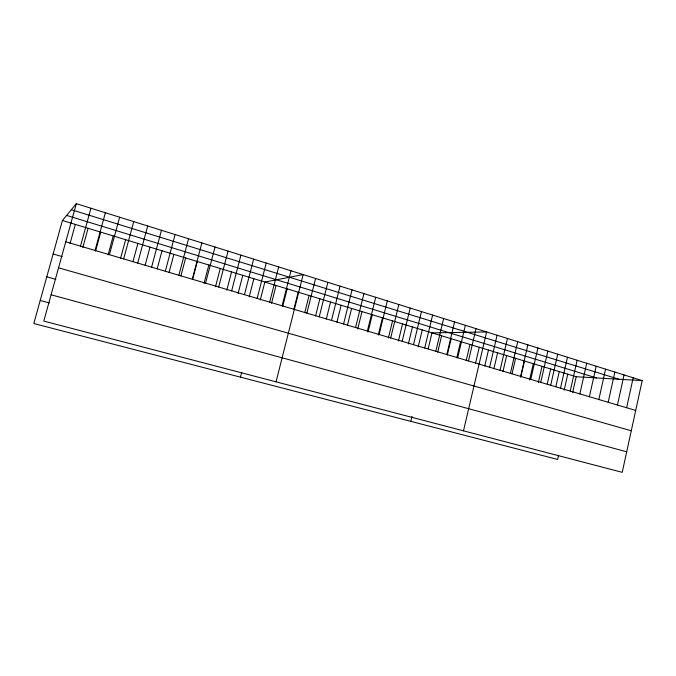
<?xml version="1.0" encoding="UTF-8"?>
<svg xmlns="http://www.w3.org/2000/svg" width="676" height="676" viewBox="0 0 676 676"><rect width="100%" height="100%" fill="white"/><g stroke="black" fill="none" stroke-linecap="round" stroke-linejoin="round"><path stroke-width="1.01" d="M642.2 380.605L622.224 472.338L43.796 321.092L76.32 203.662L642.2 380.605L576.189 376.735L62.437 220.486L33.8 323.534L557.641 459.452L558.562 455.345M617.442 405.034L624.058 374.935M626.618 407.746L633.175 377.783M598.835 399.524L605.561 369.147M608.18 402.288L614.856 372.053M589.387 396.727L596.181 366.215M564.156 390.187L567.755 374.174M570.223 391.058L577.135 360.257M572.614 392.688L576.189 376.735M579.856 393.905L586.709 363.249M547.239 384.112L550.678 368.978M550.678 385.278L557.717 354.19M555.849 386.655L559.255 371.589M560.497 388.185L567.477 357.241M530.745 379.371L537.91 347.996M538.333 382.557L542.025 366.341M540.758 382.337L547.864 351.106M520.621 376.38L527.863 344.853M520.74 377.36L524.491 361.009M529.57 379.971L533.296 363.688M500.071 370.296L507.448 338.465M502.969 371.479L506.645 355.584M510.397 373.355L517.706 341.676M512.062 373.701L515.602 358.314M463.491 430.832L486.61 331.958L431.981 332.879L428.187 348.757M484.743 366.088L488.478 350.058M489.635 367.212L497.08 335.228M493.894 368.792L497.604 352.838M466.187 360.604L469.989 344.439M468.451 360.942L476.039 328.646M475.507 363.358L479.276 347.261M446.819 354.537L454.551 321.928M447.292 355.01L451.154 338.71M456.782 357.824L460.618 341.583M457.686 357.756L465.35 325.308M410.822 421.359L412.005 416.408M435.826 351.283L443.642 318.514M437.718 352.179L441.614 335.811M413.501 344.684L421.469 311.585M418.19 346.864L422.263 329.922M424.722 348.005L432.615 315.067M398.409 341.017L402.55 323.922M402.161 341.321L410.205 308.062M408.346 343.957L412.453 326.939M378.247 335.059L382.464 317.821M379.109 334.502L387.314 300.904M388.379 338.051L392.553 320.889M390.703 337.932L398.823 304.504M367.398 331.037L375.687 297.271M368.031 332.043L372.273 314.72M343.585 323.99L352.044 289.877M347.43 325.325L351.613 308.433M355.559 327.53L363.925 293.595M357.705 328.992L361.998 311.594M326.297 319.072L330.556 302.028M331.485 320.407L340.028 286.117M336.918 322.215L341.135 305.248M315.574 315.903L319.875 298.784M319.241 316.79L327.877 282.315M293.815 309.464L298.192 292.184M276.045 381.822L303.169 274.591L264.865 282.053L260.26 300M304.749 312.701L309.084 295.496M306.87 313.123L315.591 278.478M282.086 305.789L290.993 270.78M282.779 306.203L287.19 288.846M240.462 377.157L241.704 372.315M269.682 302.121L278.681 266.935M271.515 303.33L276.078 285.466M244.459 294.66L253.644 259.102M249.233 296.747L253.88 278.715M257.142 298.412L266.226 263.04M226.849 290.131L231.581 271.929M231.64 290.866L240.918 255.122M238.096 293.452L242.785 275.335M215.5 286.768L220.275 268.49M218.669 287.03L228.049 251.1M192.297 279.222L201.87 242.912M192.601 279.382L197.316 261.511M204.034 283.379L208.85 265.017M205.555 283.143L215.027 247.036M178.878 275.25L188.553 238.755M180.906 275.918L185.663 257.962M157.162 268.896L162.012 250.771M165.307 271.237L175.092 234.547M169.093 272.428L173.893 254.387M145.112 265.33L150.004 247.12M151.585 267.172L161.471 230.279M123.649 258.908L133.747 221.618M132.935 261.73L137.879 243.428M137.701 263.065L147.689 225.978M108.092 254.844L113.247 235.941M109.436 254.7L119.644 217.207M120.522 258.519L125.626 239.701M95.046 250.441L105.371 212.746M95.536 251.134L100.741 232.138M80.495 246.132L90.93 208.225M82.852 247.382L88.1 228.294M70.034 243.597L75.332 224.407M62.437 220.486L76.32 203.662M40.205 300.474L49.289 302.916M51.08 294.778L626.694 451.83M46.779 276.822L55.821 279.349M58.55 267.814L631.274 430.781M53.134 253.965L62.124 256.567M65.766 241.78L635.702 410.433M66.628 215.407L596.502 377.926M71.326 209.712L618.895 379.236"/></g></svg>
